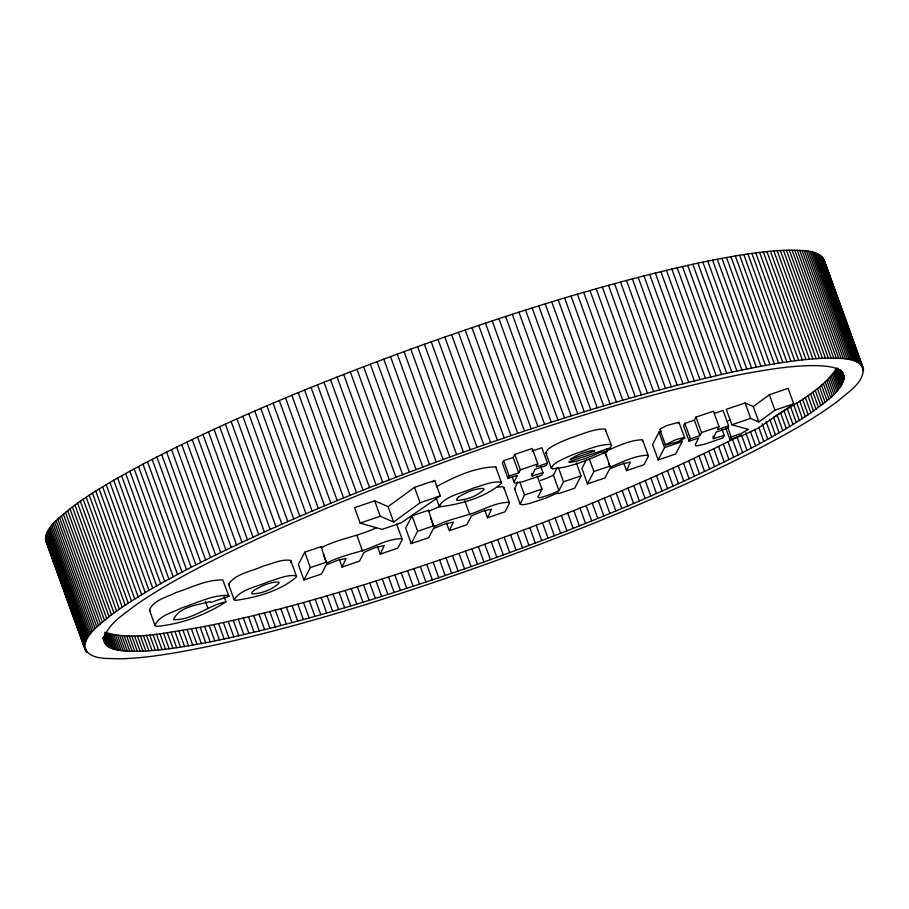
<?xml version="1.0" encoding="UTF-8"?>
<svg xmlns="http://www.w3.org/2000/svg" width="909" height="909" viewBox="0 0 909 909"><rect width="100%" height="100%" fill="white"/><g stroke="black" fill="none" stroke-linecap="round" stroke-linejoin="round"><path stroke-width="1.36" d="M85.207 649.81L45.825 540.969C44.746 526.368 60.551 517.403 69.97 508.756C94.172 490.53 120.806 475.884 147.519 461.749C234.579 416.822 325.649 380.178 417.617 346.67C509.438 313.866 602.553 283.983 697.885 263.144C728.029 256.94 758.458 251.032 789.307 250.157C800.749 250.941 817.384 248.566 824.156 260.11L863.175 368.031C864.254 382.632 848.449 391.597 839.03 400.244C814.828 418.47 788.194 433.116 761.481 447.251C674.421 492.178 583.351 528.822 491.383 562.33C399.562 595.134 306.447 625.017 211.115 645.856C180.971 652.06 150.542 657.968 119.693 658.843C108.251 658.059 91.616 660.434 84.844 648.89C83.776 634.289 99.581 625.324 109 616.677C133.191 598.452 159.836 583.805 186.55 569.67C273.598 524.743 364.668 488.099 456.636 454.591C548.457 421.787 641.572 391.904 736.904 371.065C767.048 364.861 797.477 358.953 828.326 358.078C839.78 358.862 856.403 356.476 863.175 368.031M607.462 451.341C589.986 459.147 571.67 467.317 552.422 468.851L551.331 468.249L545.764 452.83L547.911 449.296L551.581 446.762A29.849 4.079 -19.9 0 1 571.341 437.706C582.305 434.332 593.338 428.718 605.019 429.048L611.405 445.194L610.473 447.762L568.784 461.886L569.92 462.397L577.431 461.011A22.611 3.091 -19.9 0 0 592.486 455.773L599.815 452.432L607.462 451.341L606.542 448.773M551.331 468.249L553.49 464.715L557.16 462.17A29.849 4.079 -19.9 0 1 576.92 453.125C587.884 449.75 598.906 444.137 610.587 444.467L611.405 445.194M843.972 378.962C844.359 366.418 827.156 366.35 818.259 365.657C792.693 365.123 767.344 369.599 742.289 374.178C654.185 391.722 568.261 418.742 483.452 448.057C393.506 479.804 304.595 514.948 219.08 557.319C190.072 571.988 161.211 587.259 134.521 605.905C123.192 614.927 108.637 623.369 104.046 637.959C103.66 650.503 120.863 650.56 129.771 651.264C155.337 651.787 180.675 647.322 205.729 642.743C293.846 625.199 379.757 598.167 464.579 568.864C554.513 537.117 643.436 501.973 728.95 459.602C757.958 444.921 786.819 429.662 813.498 411.016C824.838 401.994 839.382 393.54 843.972 378.962L840.723 369.963M339.273 559.342L342.057 567.046L346.068 558.41L337.341 560.455L328.149 564.114L325.967 565.273L321.422 574.034L303.936 579.965L298.368 564.546L304.776 552.183L321.172 546.627L321.002 547.82C338.727 538.594 358.601 536.355 376.474 527.72M377.451 546.4L380.235 554.104L397.79 548.161L401.88 540.264L401.642 538.651C389.529 538.742 378.042 544.911 366.861 549.138C353.624 553.695 339.182 556.319 326.57 563.239L321.172 546.627M446.558 522.982L449.341 530.697L453.352 522.061L444.626 524.107L435.434 527.754L433.252 528.924L428.707 537.685L411.22 543.605L405.641 528.197L412.05 515.823L428.457 510.267L428.275 511.472L440.967 505.983M484.736 510.051L487.519 517.755L505.063 511.812L509.165 503.916L508.926 502.291C496.803 502.382 485.326 508.551 474.146 512.778C460.908 517.346 446.467 519.959 433.854 526.89L428.457 510.267M576.42 463.011L581.067 475.861L574.658 488.224L558.194 493.803L558.365 492.712L545.139 498.337L530.549 503.132A18.51 2.534 -19.9 0 1 522.107 504.756L520.153 504.041L514.574 488.622L517.71 481.929M520.153 504.041L524.493 495.03L541.98 489.11L537.333 476.259M623.722 462.942L626.506 470.657L643.992 464.726L648.14 456.738L647.822 455.193C634.652 455.568 622.142 462.09 610.155 467.181L605.235 451.807M228.557 584.282C235.59 573.374 251.85 571.488 263.019 566.137C271.996 563.864 281.358 558.865 290.744 560.41L296.629 576.749C280.37 591.055 256.372 597.588 235.079 600.406L234.136 599.701L228.557 584.282L229.5 584.987M234.136 599.701C241.169 588.793 257.429 586.907 268.598 581.555C277.575 579.283 286.937 574.283 296.323 575.829M439.092 506.131C446.114 495.223 462.386 493.337 473.544 487.985C482.52 485.713 491.883 480.713 501.279 482.259L501.575 483.179C485.315 497.484 461.317 504.018 440.024 506.836L439.092 506.131L435.831 497.132M605.599 430.991L605.826 429.775M642.561 441.319L642.243 439.774C629.073 440.161 616.563 446.683 604.576 451.762M225.977 601.815C205.479 615.188 180.402 624.449 156.03 626.392L155.019 625.426L149.451 610.019C153.576 599.849 166.847 597.372 175.767 592.634C191.015 587.805 206.536 579.419 222.807 579.999L228.92 596.327L210.763 602.474L209.968 601.599C197.935 605.008 178.766 606.576 173.562 619.665C192.31 620.393 208.081 605.394 225.977 601.815L224.114 596.679M155.019 625.426C159.155 615.257 172.426 612.791 181.334 608.053C196.594 603.224 212.104 594.827 228.386 595.418L228.92 596.327M503.586 488.497L503.836 487.497L502.143 486.622L497.53 487.213M290.732 562.137L290.744 560.41M303.936 579.965L310.344 567.602L326.751 562.046M380.235 554.104L384.268 545.48L375.519 547.513L366.032 551.388L363.895 552.627L359.544 561.126L342.057 567.046M411.22 543.605L417.629 531.242L434.025 525.686M531.901 451.091L541.855 447.728L547.434 463.136L536.23 466.931L537.81 463.897L532.242 448.478L514.755 454.398L513.176 457.443L503.609 460.681L502.359 463.101L507.938 478.52L517.494 475.282L514.039 481.94L514.551 483.031L515.744 483.133L523.016 481.611L541.719 475.214L543.014 472.714L540.696 466.283M487.519 517.755L491.542 509.12L482.804 511.165L473.316 515.039L471.18 516.278L466.828 524.766L449.341 530.697M507.938 478.52L509.188 476.1L518.744 472.862L520.323 469.817L537.81 463.897M547.434 463.136L546.173 465.567L534.981 469.351L531.822 475.998L543.014 472.714M541.98 489.11L537.833 497.109L539.412 497.768L542.128 497.143A17.646 2.409 -19.9 0 0 553.797 493.053L558.978 490.576L563.512 481.804L581.067 475.861M540.571 480.463A17.646 2.409 -19.9 0 0 548.229 477.634L553.399 475.157L557.297 467.646M586.396 459.806L581.908 468.465L587.487 483.883L604.974 477.952L609.496 469.214L611.848 467.987L621.188 464.272L630.482 462.022L626.506 470.657M587.487 483.883L593.895 471.51L610.348 465.942M661.502 431.298L658.991 432.15L652.582 444.512L658.15 459.931L675.705 453.989L682.114 441.615L681.182 439.047M658.15 459.931L664.57 447.569L682.114 441.615M714.36 413.39L723.064 410.436L728.643 425.855L717.451 429.65L719.03 426.605L713.451 411.186L695.964 417.117L694.385 420.151L684.829 423.389L683.568 425.821L689.147 441.229L698.703 437.99L695.249 444.66L695.771 445.751L696.953 445.842L704.236 444.319L722.939 437.922L724.234 435.422L721.905 429.003M689.147 441.229L690.408 438.808L699.964 435.57L701.543 432.525L719.03 426.605M728.643 425.855L727.393 428.275L716.19 432.07L713.042 438.706L724.234 435.422M725.746 427.991L729.927 439.547L731.222 437.047L741.437 433.354L748.357 429.389L731.847 424.764L726.28 409.345L745.096 402.971L753.266 406.539L758.845 421.958L774.934 410.164L793.693 403.812L788.114 388.393L769.355 394.745L753.266 406.539M779.149 432.752L773.582 417.333C795.932 403.107 821.668 390.631 836.848 368.065L842.416 383.484M659.616 429.298L666.183 425.764L678.909 422.196L684.795 438.07L678.159 441.638L665.513 445.171L659.934 429.752M665.195 444.717L675.876 439.695L682.773 437.752L684.795 438.07M678.194 423.571L679.228 422.651M388.063 506.631L414.527 487.349L434.729 480.497L440.308 495.916L401.005 522.948L382.064 529.368L360.134 523.084L354.555 507.665L374.713 500.836L388.063 506.631L393.642 522.05L420.094 502.768L440.308 495.916M436.536 486.667C454.489 476.839 475.077 467.181 495.7 466.84L501.279 482.259M432.423 482.088L434.729 480.497M793.693 403.812L758.174 428.162L743.903 434.866L729.927 439.547M104.592 632.266C134.271 641.129 165.938 632.221 195.753 628.153C254.679 616.961 312.503 600.656 369.781 582.976C496.928 542.582 622.495 495.632 741.46 434.934L747.039 450.353M728.302 420.742L730.484 419.969M360.134 523.084L380.28 516.255L393.642 522.05M731.847 424.764L750.664 418.39L758.845 421.958M545.764 452.83L546.843 453.432M514.574 488.622L515.187 489.156M149.451 610.019L150.451 610.973M45.825 540.969L47.984 544.389M823.304 258.315L863.414 368.986M824.156 260.11L863.539 369.997M822.713 257.486L861.732 365.407M827.417 271.121L831.758 283.108M835.121 292.437L839.939 305.754M841.393 309.753L847.165 325.74M848.62 329.74L859.21 359.055M860.175 361.714L863.55 371.042M821.997 256.69L861.016 364.611M821.157 255.952L860.175 363.873M820.202 255.247L859.221 363.168M819.134 254.588L858.153 362.509M817.952 253.975L856.971 361.896M816.646 253.418L855.664 361.327M815.225 252.895L854.244 360.805M813.691 252.407L852.71 360.328M812.032 251.975L851.063 359.896M810.271 251.588L849.29 359.509M808.385 251.248L847.415 359.169M806.397 250.952L845.415 358.873M804.283 250.702L843.313 358.623M802.068 250.498L841.086 358.419M799.738 250.339L838.757 358.26M842.461 371.622L843.961 375.974M842.223 371.792L844.086 376.928M841.768 371.497L844.086 377.928M797.295 250.225L836.314 358.146M840.041 369.758L843.757 380.03M839.246 369.588L843.427 381.144M837.871 368.168L842.973 382.303M794.739 250.157L833.758 358.078M836.178 369.304L841.745 384.712M792.08 250.134L831.099 358.055M835.394 370.565L840.961 385.984M834.496 371.872L840.075 387.279M789.307 250.157L828.326 358.078M833.485 373.213L839.064 388.62M832.371 374.588L837.95 390.006M786.433 250.225L825.452 358.146M831.144 375.996L836.723 391.415M829.803 377.451L835.382 392.858M783.444 250.339L822.463 358.26M828.36 378.928L833.928 394.347M780.342 250.498L819.373 358.419M826.804 380.451L832.371 395.869M825.133 381.996L830.701 397.415M777.15 250.702L816.168 358.623M823.349 383.587L828.928 399.006M773.843 250.964L812.873 358.873M821.475 385.211L827.042 400.619M770.446 251.259L809.464 359.18M819.475 386.859L825.054 402.278M817.384 388.541L822.952 403.96M766.935 251.6L805.953 359.521M815.18 390.256L820.747 405.675M763.333 251.986L802.352 359.907M812.862 392.006L818.441 407.425M759.617 252.418L798.636 360.339M810.453 393.79L816.021 409.209M807.931 395.597L813.498 411.016M755.811 252.907L794.83 360.816M805.306 397.438L810.885 412.856M751.902 253.429L790.932 361.339M802.579 399.301L808.158 414.72M747.902 253.997L786.921 361.918M799.75 401.199L805.329 416.617M743.812 254.611L782.831 362.521M796.818 403.13L802.397 418.538M739.619 255.27L778.638 363.18M793.796 405.073L799.375 420.492M790.671 407.062L796.239 422.469M735.336 255.963L774.354 363.884M787.444 409.061L793.012 424.48M730.961 256.713L769.98 364.634M784.115 411.095L789.694 426.514M726.496 257.508L765.514 365.418M780.695 413.152L786.274 428.559M721.939 258.338L760.958 366.259M777.184 415.231L782.763 430.639M769.355 394.745L774.934 410.164M717.292 259.213L756.322 367.134M712.565 260.133L751.595 368.054M769.878 419.458L775.445 434.877M766.082 421.606L771.661 437.024M707.759 261.099L746.778 369.02M762.196 423.776L767.775 439.195M702.862 262.099L741.88 370.02M758.685 427.253L763.799 441.388M697.885 263.144L736.904 371.065M745.096 402.971L750.664 418.39M754.629 429.468L759.742 443.592M692.828 264.235L731.847 372.156M750.482 431.695L755.595 445.83M687.693 265.371L726.711 373.292M745.778 432.661L751.357 448.08M682.477 266.542L721.496 374.463M677.194 267.757L716.212 375.667M737.063 437.218L742.63 452.637M671.831 269.007L710.849 376.928M732.574 439.524L738.153 454.943M727.507 426.776L731.222 437.047M666.399 270.303L705.418 378.212M728.018 441.842L733.586 457.261M723.371 444.183L728.95 459.602M660.888 271.632L699.919 379.553M718.644 446.535L724.223 461.954M655.321 273.007L694.34 380.928M712.951 436.184L713.872 438.752M713.849 448.898L719.428 464.317M649.674 274.416L688.704 382.337M708.975 451.273L714.554 466.692M695.964 417.117L701.543 432.525M643.97 275.87L683 383.78M694.385 420.151L699.964 435.57M704.032 453.671L709.611 469.089M638.198 277.347L677.228 385.268M699.021 456.068L704.589 471.487M684.829 423.389L690.408 438.808M632.369 278.881L671.399 386.791M693.931 458.488L699.51 473.907M626.483 280.438L665.502 388.359M688.772 460.908L694.351 476.327M620.529 282.04L659.548 389.961M683.557 463.34L689.124 478.759M614.529 283.676L653.548 391.586M678.262 465.794L683.841 481.202M608.462 285.346L647.481 393.256M672.91 468.237L678.489 483.656M658.991 432.15L664.57 447.569M602.349 287.051L641.368 394.961M667.501 470.703L673.069 486.122M596.19 288.789L635.209 396.71M662.025 473.169L667.592 488.587M589.975 290.562L628.994 398.483M656.491 475.634L662.059 491.053M642.754 440.376L648.322 455.784M583.714 292.368L622.733 400.29M650.889 478.123L656.468 493.53M645.242 480.6L650.821 496.019M577.408 294.209L616.427 402.13M639.55 483.088L645.117 498.507M571.057 296.084L610.075 404.005M633.789 485.576L639.368 500.995M564.659 297.982L603.69 405.903M627.994 488.065L633.562 503.484M558.228 299.925L597.258 407.846M622.142 490.565L627.71 505.972M551.763 301.89L590.782 409.811M605.042 453.046L606.439 456.909M608.757 463.329L610.155 467.181M616.234 493.053L621.813 508.472M545.264 303.89L584.282 411.8M610.291 495.553L615.87 510.96M538.719 305.913L577.749 413.834M604.303 498.041L609.882 513.46M589.248 458.67L593.895 471.51M532.151 307.969L571.182 415.879M598.281 500.529L603.849 515.948M525.561 310.049L564.58 417.97M592.214 503.018L597.781 518.437M518.925 312.162L557.956 420.083M586.1 505.506L591.679 520.925M512.278 314.298L551.297 422.219M579.965 507.995L585.532 523.402M505.609 316.457L544.627 424.378M558.41 467.68L563.512 481.804M573.784 510.472L579.363 525.891M498.905 318.65L537.923 426.571M567.58 512.937L573.159 528.356M553.399 475.157L558.978 490.576M492.189 320.866L531.208 428.787M561.342 515.403L566.921 530.822M485.451 323.104L524.482 431.025M555.081 517.869L560.648 533.288M478.713 325.365L517.732 433.286M548.786 520.323L554.354 535.742M531.731 473.464L532.663 476.043M471.941 327.649L510.972 435.57M542.468 522.766L548.036 538.185M514.755 454.398L520.323 469.817M513.176 457.443L518.744 472.862M536.128 525.197L541.696 540.616M465.169 329.956L504.2 437.877M519.846 482.19L524.493 495.03M512.176 476.805L514.039 481.94M529.765 527.618L535.344 543.037M458.386 332.285L497.416 440.206M503.609 460.681L509.188 476.1M523.391 530.038L528.958 545.457M451.603 334.637L490.621 442.558M503.836 487.497L509.404 502.916M516.994 532.435L522.561 547.854M444.808 337L483.827 444.921M510.585 534.833L516.153 550.252M438.002 339.398L477.032 447.308M504.154 537.208L509.733 552.627M431.207 341.807L470.226 449.716M497.723 539.571L503.302 554.99M424.412 344.227L463.431 452.148M491.28 541.923L496.859 557.342M417.617 346.67L456.636 454.591M484.827 544.264L490.406 559.683M410.823 349.124L449.853 457.045M464.783 500.768L469.896 514.903M478.373 546.582L483.952 562.001M404.039 351.601L443.069 459.522M471.919 548.888L477.486 564.307M397.267 354.09L436.297 462.011M465.453 551.172L471.032 566.591M390.506 356.601L429.537 464.51M459 553.445L464.579 568.864M383.768 359.112L422.787 467.033M452.546 555.694L458.125 571.113M377.03 361.646L416.049 469.567M446.092 557.921L451.671 573.34M430.605 517.891L433.854 526.89M370.315 364.191L409.345 472.101M414.527 487.349L420.094 502.768M439.649 560.137L445.228 575.556M363.623 366.736L402.642 474.657M433.218 562.33L438.786 577.749M412.05 515.823L417.629 531.242M356.953 369.304L395.972 477.214M426.787 564.5L432.366 579.919M350.306 371.872L389.325 479.793M420.378 566.648L425.957 582.067M343.682 374.451L382.7 482.372M413.981 568.773L419.56 584.192M396.551 523.857L402.13 539.276M407.607 570.875L413.175 586.294M337.08 377.042L376.11 484.963M401.244 572.954L406.812 588.373M374.713 500.836L380.28 516.255M330.524 379.644L369.543 487.554M394.904 575.011L400.471 590.43M323.979 382.246L363.009 490.156M388.575 577.045L394.154 592.463M317.48 384.848L356.51 492.769M382.28 579.044L387.859 594.463M311.026 387.461L350.045 495.382M376.019 581.021L381.587 596.44M304.595 390.086L343.613 497.996M357.044 535.833L362.611 551.252M369.781 582.976L375.349 598.395M298.209 392.699L337.228 500.62M363.566 584.896L369.145 600.315M291.869 395.324L330.887 503.245M357.385 586.794L362.964 602.212M285.562 397.949L324.581 505.87M351.249 588.668L356.817 604.087M279.302 400.574L318.332 508.495M345.136 590.509L350.715 605.917M273.098 403.198L312.117 511.119M339.068 592.316L344.636 607.735M323.32 554.251L326.57 563.239M266.939 405.823L305.958 513.744M333.035 594.088L338.603 609.507M260.826 408.448L299.856 516.369M327.047 595.838L332.614 611.257M254.781 411.061L293.8 518.982M304.776 552.183L310.344 567.602M321.093 597.554L326.672 612.973M248.771 413.686L287.801 521.596M315.196 599.236L320.763 614.654M242.828 416.299L281.858 524.209M309.333 600.894L314.912 616.313M303.526 602.508L309.105 617.927M236.954 418.901L275.972 526.822M297.777 604.099L303.345 619.518M231.125 421.503L270.143 529.424M292.062 605.655L297.641 621.063M225.364 424.105L264.383 532.015M286.415 607.167L291.994 622.585M219.66 426.696L258.69 534.606M280.824 608.655L286.392 624.074M214.035 429.275L253.054 537.185M275.279 610.098L280.858 625.517M208.468 431.843L247.487 539.764M269.803 611.518L275.37 626.926M202.968 434.411L241.987 542.321M264.383 612.893L269.95 628.301M197.548 436.956L236.567 544.877M259.02 614.234L264.599 629.642M192.185 439.502L231.216 547.423M253.736 615.529L259.304 630.948M186.913 442.035L225.932 549.945M248.498 616.802L254.077 632.209M181.709 444.546L220.728 552.467M243.339 618.029L248.918 633.437M176.585 447.046L215.603 554.967M238.249 619.211L243.828 634.63M171.528 449.535L210.558 557.456M233.227 620.37L238.806 635.789M228.273 621.483L233.852 636.891M166.563 452.012L205.582 559.933M223.398 622.551L228.977 637.97M161.677 454.477L200.696 562.387M218.592 623.585L224.171 639.004M156.871 456.92L195.901 564.83M213.865 624.585L219.444 639.993M205.502 601.542L207.82 607.962M152.155 459.34L191.174 567.261M209.218 625.54L214.797 640.947M147.519 461.749L186.55 569.67M204.65 626.449L210.218 641.868M142.974 464.135L182.005 572.056M200.162 627.324L205.729 642.743M138.52 466.51L177.55 574.42M195.753 628.153L201.321 643.572M134.157 468.851L173.187 576.772M191.424 628.948L197.003 644.367M129.885 471.18L168.904 579.101M187.186 629.698L192.753 645.117M183.027 630.403L188.606 645.822M125.703 473.487L164.722 581.408M178.959 631.073L184.538 646.492M121.624 475.771L160.643 583.692M174.982 631.698L180.55 647.106M117.625 478.032L156.655 585.953M171.085 632.278L176.664 647.697M113.739 480.27L152.757 588.191M167.29 632.812L172.858 648.231M109.932 482.486L148.962 590.407M163.586 633.312L169.154 648.731M106.239 484.679L145.258 592.588M159.961 633.766L165.54 649.185M156.439 634.175L162.018 649.594M102.649 486.838L141.668 594.759M153.019 634.55L158.586 649.969M99.149 488.974L138.168 596.895M149.69 634.868L155.257 650.287M95.752 491.087L134.771 599.008M146.451 635.152L152.03 650.571M92.468 493.167L131.487 601.088M143.315 635.391L148.894 650.81M140.281 635.584L145.86 651.003M89.275 495.223L128.294 603.144M137.35 635.743L142.918 651.162M86.196 497.246L125.215 605.167M134.509 635.846L140.088 651.264M83.219 499.246L122.249 607.155M131.771 635.914L137.35 651.333M80.356 501.211L119.374 609.121M129.146 635.936L134.714 651.355M126.612 635.914L132.191 651.333M77.595 503.143L116.613 611.064M124.192 635.846L129.771 651.264M74.947 505.052L113.966 612.961M121.874 635.743L127.453 651.151M119.658 635.584L125.237 651.003M72.402 506.915L111.432 614.836M117.556 635.391L123.124 650.81M69.97 508.756L109 616.677M115.557 635.152L121.124 650.571M113.659 634.868L119.238 650.287M67.652 510.563L106.683 618.484M111.875 634.539L117.454 649.958M110.205 634.175L115.773 649.594M65.448 512.335L104.467 620.256M108.637 633.766L114.204 649.185M107.171 633.312L112.75 648.719M63.357 514.074L102.376 621.995M105.83 632.812L111.409 648.231M105.058 633.55L110.171 647.685M104.399 634.255L109.046 647.106M61.369 515.778L100.399 623.699M104.308 636.198L108.023 646.481M103.876 636.823L107.126 645.81M103.546 637.402L106.33 645.106M103.331 637.936L105.649 644.356M103.012 637.414L103.944 639.993M59.505 517.448L98.524 625.369M103.126 638.368L105.08 643.561M103.24 638.879L104.626 642.731M57.756 519.084L96.774 627.005M56.108 520.687L95.138 628.596M54.585 522.243L93.616 630.164M53.188 523.766L92.207 631.687M51.893 525.254L90.911 633.175M50.722 526.697L89.741 634.618M49.665 528.106L88.684 636.027M48.722 529.481L87.741 637.402M47.904 530.811L86.923 638.732M47.2 532.106L86.219 640.027M46.609 533.356L85.628 641.277M46.143 534.572L85.162 642.493M45.791 535.742L84.81 643.663M45.564 536.867L84.582 644.788M53.767 560.376L55.21 564.375M61.96 583.021L63.403 587.021M70.152 605.678L71.595 609.666M77.367 625.653L78.822 629.653M85.56 648.31L87.003 652.31M45.45 537.958L84.469 645.879M47.268 543.593L86.287 651.514M45.461 539.003L84.48 646.924M45.586 540.014L85.696 650.685M495.7 466.84L496.007 467.76M824.52 262.076L824.531 263.121M594.588 451.069L570.125 459.579C577.101 454.523 585.748 451.432 594.247 450.375L594.588 451.069M253.543 590.623L251.782 592.645L251.85 593.895C261.428 593.691 271.927 589.759 278.949 583.237L278.847 582.01C269.928 581.851 261.088 586.066 253.543 590.623M458.5 497.053L456.727 499.075L456.795 500.325C466.374 500.12 476.873 496.189 483.895 489.667L483.804 488.428C474.873 488.281 466.044 492.485 458.5 497.053"/></g></svg>
